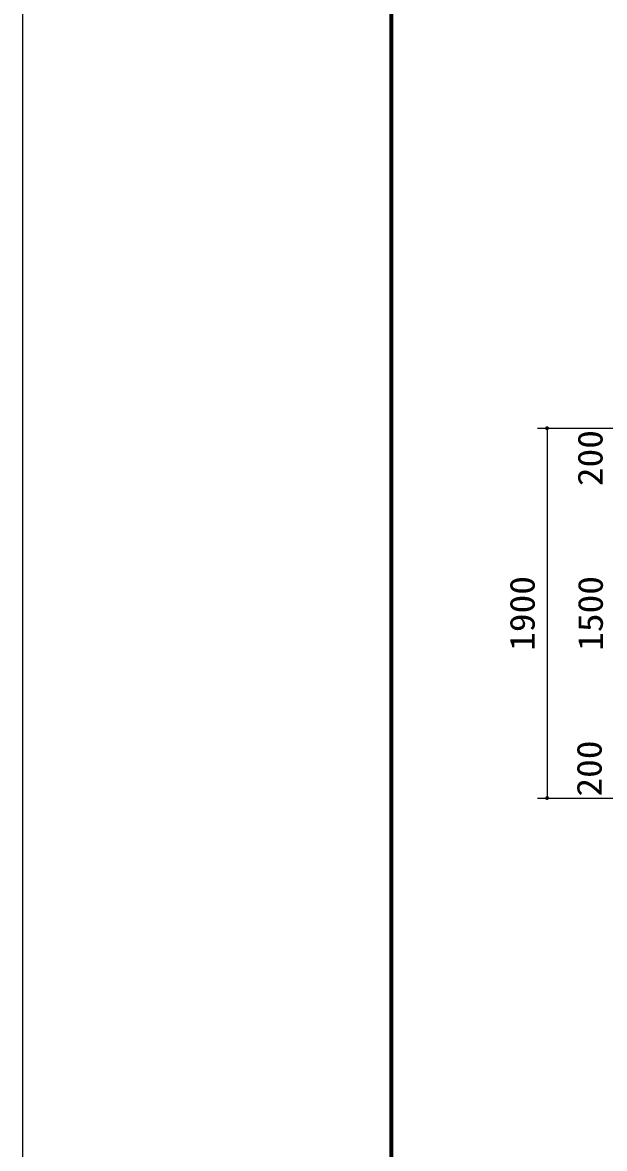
# Model space of a CAD drawing. Units: millimetres, scale not verified. Extents: x -14850 to 14850, y -10500 to 10500.
# Drawn here: x -14850 to -11861, y -1070 to 4715 of the extents above; entities that cross this region are included whole.
import ezdxf
from ezdxf.enums import TextEntityAlignment as Align

# ---------------------------------------------------------------- set-up
doc = ezdxf.new("R2010")
doc.units = ezdxf.units.MM
doc.header["$LTSCALE"] = 50
for name, color, linetype, lineweight in [('0-0_製作', 5, 'Continuous', 25), ('0-7_図面枠', 7, 'Continuous', 25), ('0-8_Axis_waku', 7, 'Continuous', 25)]:
    doc.layers.add(name, color=color, linetype=linetype, lineweight=lineweight)
doc.styles.add('ＭＳ ゴシック', font='')
doc.styles.get('ＭＳ ゴシック').set_extended_font_data('MS Gothic')

msp = doc.modelspace()

# ---------------------------------------------------------------- linework, layer by layer
at = {"layer": '0-0_製作', "color": 2}
for p, q in [((-12205.62, 2630.71), (-11407.77, 2630.71)), ((-12155.62, 2630.71), (-12155.62, 730.71)), ((-12205.62, 730.71), (-11407.77, 730.71))]:
    msp.add_line(p, q, dxfattribs=at)
at = {"layer": '0-0_製作'}
for points in [[(-12164.67, 2634.97), (-12165.62, 2630.71), (-12165.6, 2631.34)], [(-12164.67, 2634.97), (-12155.62, 2630.71), (-12165.62, 2630.71)], [(-12155.62, 2630.71), (-12165.54, 2629.45), (-12165.62, 2630.71)], [(-12164.67, 2634.97), (-12165.6, 2631.34), (-12165.13, 2633.8)], [(-12165.13, 2633.8), (-12165.6, 2631.34), (-12165.44, 2632.58)], [(-12155.62, 2630.71), (-12165.3, 2628.22), (-12165.54, 2629.45)], [(-12155.62, 2630.71), (-12164.92, 2627.03), (-12165.3, 2628.22)], [(-12155.62, 2630.71), (-12164.38, 2625.89), (-12164.92, 2627.03)], [(-12164.06, 2636.07), (-12155.62, 2630.71), (-12164.67, 2634.97)], [(-12155.62, 2630.71), (-12163.71, 2624.83), (-12164.38, 2625.89)], [(-12163.32, 2637.08), (-12155.62, 2630.71), (-12164.06, 2636.07)], [(-12155.62, 2630.71), (-12162.91, 2623.86), (-12163.71, 2624.83)], [(-12162.46, 2638), (-12155.62, 2630.71), (-12163.32, 2637.08)], [(-12155.62, 2630.71), (-12161.99, 2623), (-12162.91, 2623.86)], [(-12161.5, 2638.8), (-12155.62, 2630.71), (-12162.46, 2638)], [(-12155.62, 2630.71), (-12160.98, 2622.26), (-12161.99, 2623)], [(-12160.44, 2639.47), (-12155.62, 2630.71), (-12161.5, 2638.8)], [(-12155.62, 2630.71), (-12159.88, 2621.66), (-12160.98, 2622.26)], [(-12159.3, 2640.01), (-12155.62, 2630.71), (-12160.44, 2639.47)], [(-12155.62, 2630.71), (-12158.71, 2621.2), (-12159.88, 2621.66)], [(-12158.11, 2640.39), (-12155.62, 2630.71), (-12159.3, 2640.01)], [(-12155.62, 2630.71), (-12157.49, 2620.88), (-12158.71, 2621.2)], [(-12156.87, 2640.63), (-12155.62, 2630.71), (-12158.11, 2640.39)], [(-12155.62, 2620.71), (-12157.49, 2620.88), (-12155.62, 2630.71)], [(-12155.62, 2620.71), (-12156.25, 2620.73), (-12157.49, 2620.88)], [(-12155.62, 2640.71), (-12155.62, 2630.71), (-12156.87, 2640.63)], [(-12154.99, 2640.69), (-12155.62, 2630.71), (-12155.62, 2640.71)], [(-12153.75, 2640.53), (-12155.62, 2630.71), (-12154.99, 2640.69)], [(-12152.53, 2640.22), (-12155.62, 2630.71), (-12153.75, 2640.53)], [(-12152.53, 2640.22), (-12145.62, 2630.71), (-12155.62, 2630.71)], [(-12145.62, 2630.71), (-12155.62, 2620.71), (-12155.62, 2630.71)], [(-12145.62, 2630.71), (-12154.37, 2620.79), (-12155.62, 2620.71)], [(-12145.62, 2630.71), (-12153.13, 2621.02), (-12154.37, 2620.79)], [(-12145.62, 2630.71), (-12151.94, 2621.41), (-12153.13, 2621.02)], [(-12151.36, 2639.76), (-12145.62, 2630.71), (-12152.53, 2640.22)], [(-12145.62, 2630.71), (-12150.8, 2621.94), (-12151.94, 2621.41)], [(-12150.26, 2639.15), (-12145.62, 2630.71), (-12151.36, 2639.76)], [(-12145.62, 2630.71), (-12149.74, 2622.62), (-12150.8, 2621.94)], [(-12149.24, 2638.41), (-12145.62, 2630.71), (-12150.26, 2639.15)], [(-12145.62, 2630.71), (-12148.77, 2623.42), (-12149.74, 2622.62)], [(-12148.33, 2637.55), (-12145.62, 2630.71), (-12149.24, 2638.41)], [(-12145.62, 2630.71), (-12147.91, 2624.33), (-12148.77, 2623.42)], [(-12147.53, 2636.59), (-12145.62, 2630.71), (-12148.33, 2637.55)], [(-12145.62, 2630.71), (-12147.18, 2625.35), (-12147.91, 2624.33)], [(-12146.86, 2635.53), (-12145.62, 2630.71), (-12147.53, 2636.59)], [(-12145.62, 2630.71), (-12146.57, 2626.45), (-12147.18, 2625.35)], [(-12146.32, 2634.39), (-12145.62, 2630.71), (-12146.86, 2635.53)], [(-12145.62, 2630.71), (-12146.11, 2627.62), (-12146.57, 2626.45)], [(-12145.93, 2633.19), (-12145.62, 2630.71), (-12146.32, 2634.39)], [(-12145.64, 2630.08), (-12146.11, 2627.62), (-12145.62, 2630.71)], [(-12145.8, 2628.83), (-12146.11, 2627.62), (-12145.64, 2630.08)], [(-12145.7, 2631.96), (-12145.62, 2630.71), (-12145.93, 2633.19)], [(-12165.44, 732.58), (-12165.62, 730.71), (-12165.6, 731.34)], [(-12165.44, 732.58), (-12155.62, 730.71), (-12165.62, 730.71)], [(-12155.62, 730.71), (-12165.54, 729.45), (-12165.62, 730.71)], [(-12155.62, 730.71), (-12165.3, 728.22), (-12165.54, 729.45)], [(-12165.13, 733.8), (-12155.62, 730.71), (-12165.44, 732.58)], [(-12155.62, 730.71), (-12164.92, 727.03), (-12165.3, 728.22)], [(-12164.67, 734.97), (-12155.62, 730.71), (-12165.13, 733.8)], [(-12155.62, 730.71), (-12164.38, 725.89), (-12164.92, 727.03)], [(-12164.06, 736.07), (-12155.62, 730.71), (-12164.67, 734.97)], [(-12155.62, 730.71), (-12163.71, 724.83), (-12164.38, 725.89)], [(-12163.32, 737.08), (-12155.62, 730.71), (-12164.06, 736.07)], [(-12155.62, 730.71), (-12162.91, 723.86), (-12163.71, 724.83)], [(-12162.46, 738), (-12155.62, 730.71), (-12163.32, 737.08)], [(-12155.62, 730.71), (-12161.99, 723), (-12162.91, 723.86)], [(-12161.5, 738.8), (-12155.62, 730.71), (-12162.46, 738)], [(-12155.62, 730.71), (-12160.98, 722.26), (-12161.99, 723)], [(-12160.44, 739.47), (-12155.62, 730.71), (-12161.5, 738.8)], [(-12155.62, 730.71), (-12159.88, 721.66), (-12160.98, 722.26)], [(-12159.3, 740.01), (-12155.62, 730.71), (-12160.44, 739.47)], [(-12155.62, 730.71), (-12158.71, 721.2), (-12159.88, 721.66)], [(-12158.11, 740.39), (-12155.62, 730.71), (-12159.3, 740.01)], [(-12155.62, 730.71), (-12157.49, 720.88), (-12158.71, 721.2)], [(-12156.87, 740.63), (-12155.62, 730.71), (-12158.11, 740.39)], [(-12155.62, 730.71), (-12156.25, 720.73), (-12157.49, 720.88)], [(-12155.62, 740.71), (-12155.62, 730.71), (-12156.87, 740.63)], [(-12155.62, 730.71), (-12155.62, 720.71), (-12156.25, 720.73)], [(-12154.99, 740.69), (-12155.62, 730.71), (-12155.62, 740.71)], [(-12154.99, 740.69), (-12145.62, 730.71), (-12155.62, 730.71)], [(-12145.62, 730.71), (-12155.62, 720.71), (-12155.62, 730.71)], [(-12145.62, 730.71), (-12154.37, 720.79), (-12155.62, 720.71)], [(-12153.75, 740.53), (-12145.62, 730.71), (-12154.99, 740.69)], [(-12145.62, 730.71), (-12153.13, 721.02), (-12154.37, 720.79)], [(-12152.53, 740.22), (-12145.62, 730.71), (-12153.75, 740.53)], [(-12145.62, 730.71), (-12151.94, 721.41), (-12153.13, 721.02)], [(-12151.36, 739.76), (-12145.62, 730.71), (-12152.53, 740.22)], [(-12145.62, 730.71), (-12150.8, 721.94), (-12151.94, 721.41)], [(-12150.26, 739.15), (-12145.62, 730.71), (-12151.36, 739.76)], [(-12145.62, 730.71), (-12149.74, 722.62), (-12150.8, 721.94)], [(-12149.24, 738.41), (-12145.62, 730.71), (-12150.26, 739.15)], [(-12145.62, 730.71), (-12148.77, 723.42), (-12149.74, 722.62)], [(-12148.33, 737.55), (-12145.62, 730.71), (-12149.24, 738.41)], [(-12145.62, 730.71), (-12147.91, 724.33), (-12148.77, 723.42)], [(-12147.53, 736.59), (-12145.62, 730.71), (-12148.33, 737.55)], [(-12145.62, 730.71), (-12147.18, 725.35), (-12147.91, 724.33)], [(-12146.86, 735.53), (-12145.62, 730.71), (-12147.53, 736.59)], [(-12145.62, 730.71), (-12146.57, 726.45), (-12147.18, 725.35)], [(-12146.32, 734.39), (-12145.62, 730.71), (-12146.86, 735.53)], [(-12145.62, 730.71), (-12146.11, 727.62), (-12146.57, 726.45)], [(-12145.93, 733.19), (-12145.62, 730.71), (-12146.32, 734.39)], [(-12145.62, 730.71), (-12145.8, 728.83), (-12146.11, 727.62)], [(-12145.7, 731.96), (-12145.62, 730.71), (-12145.93, 733.19)], [(-12145.62, 730.71), (-12145.64, 730.08), (-12145.8, 728.83)]]:
    msp.add_solid(points, dxfattribs=at)
at = {"layer": '0-7_図面枠'}
msp.add_lwpolyline([(-14850, -10500), (14850, -10500), (14850, 10500), (-14850, 10500)], close=True, dxfattribs=at)
at = {"layer": '0-8_Axis_waku'}
for p, q in [((-12964, 9629), (-12964, -9679.01)), ((-12963, 9628), (-12963, -9678.01)), ((-12962, 9627), (-12962, -9677.01)), ((-12961, 9626), (-12961, -9676.01)), ((-12960, 9625), (-12960, -9675.01)), ((-12959, 9624), (-12959, -9674.01)), ((-12958, 9623), (-12958, -9673.01)), ((-12957, 9622), (-12957, -9672.01)), ((-12956, 9621), (-12956, -9671.01)), ((-12955, 9620), (-12955, -9670.01)), ((-12954, 9619), (-12954, -9669.01)), ((-12953, 9618), (-12953, -9668.01)), ((-12952, 9617), (-12952, -9667.01)), ((-12951, 9616), (-12951, -9666.01)), ((-12950, 9615), (-12950, -9665))]:
    msp.add_line(p, q, dxfattribs=at)

# ---------------------------------------------------------------- texts
at = {"layer": '0-0_製作', "color": 4, "style": 'ＭＳ ゴシック', "width": 1.1}
for s, p in [('200', (-11832, 2332.95)), ('1900', (-12180.62, 1486.96)), ('1500', (-11830.62, 1486.96)), ('200', (-11836.52, 738.09))]:
    msp.add_text(s, height=128.4, rotation=90, dxfattribs=at).set_placement(p, align=Align.BOTTOM_LEFT)

doc.saveas('drawing.dxf')
